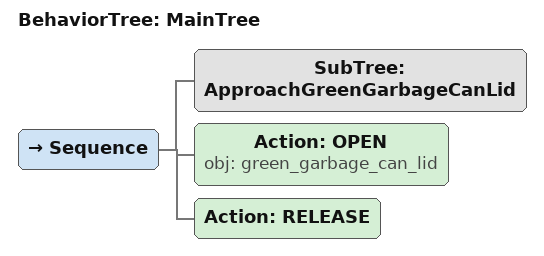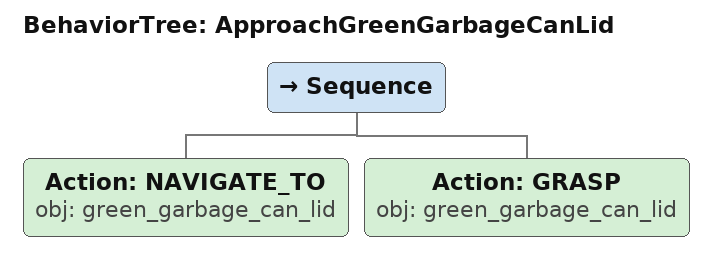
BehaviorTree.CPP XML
<root main_tree_to_execute="MainTree">
  <BehaviorTree ID="MainTree">
    <Sequence>
      <!-- Execute subtree ApproachGreenGarbageCanLid -->
      <SubTree ID="ApproachGreenGarbageCanLid" />
      <!-- Open green_garbage_can_lid -->
      <Action ID="OPEN" obj="green_garbage_can_lid" />
      <!-- Release -->
      <Action ID="RELEASE" />
    </Sequence>
  </BehaviorTree>
  <!-- Subtree definition ApproachGreenGarbageCanLid -->
  <BehaviorTree ID="ApproachGreenGarbageCanLid">
    <Sequence>
      <!-- Navigate to green_garbage_can_lid -->
      <Action ID="NAVIGATE_TO" obj="green_garbage_can_lid" />
      <!-- Grasp green_garbage_can_lid -->
      <Action ID="GRASP" obj="green_garbage_can_lid" />
    </Sequence>
  </BehaviorTree>
</root>
